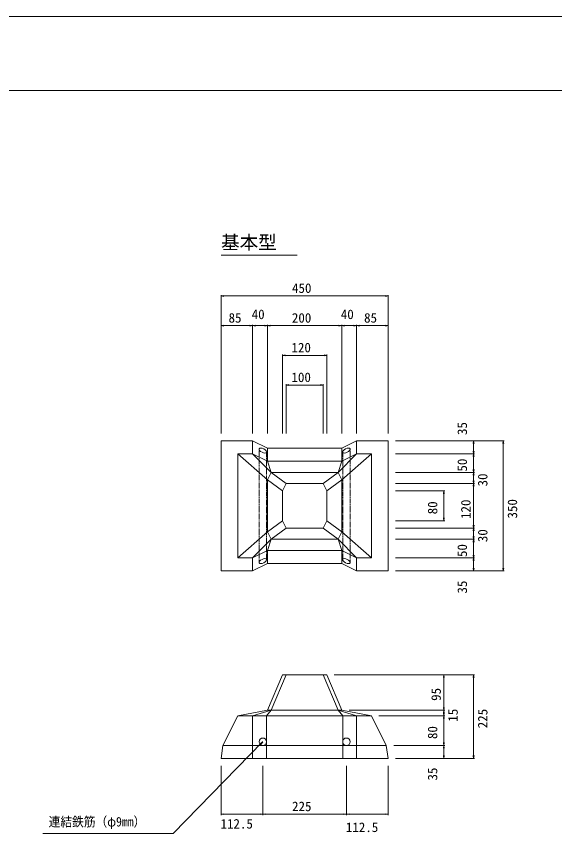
# Model space of a CAD drawing. Units: millimetres on the paper. Extents: x 0 to 841, y 0 to 594.
# Drawn here: x 343.7 to 488.7, y 374 to 594 of the extents above; entities that cross this region are included whole.
import ezdxf
from ezdxf.enums import TextEntityAlignment as Align

# ---------------------------------------------------------------- set-up
doc = ezdxf.new("R2010")
doc.units = ezdxf.units.MM
doc.linetypes.add('USER1', pattern=[0.375, 0.25, -0.125])
doc.layers.add('D-MTR-TXT(文字列）', color=7, linetype='Continuous')
doc.layers.add('D-STR-TXT（文字）', color=7, linetype='Continuous')
for name, color, linetype, lineweight in [('D-STR-DIM（寸法）', 7, 'Continuous', 18), ('D-STR-HTXT（旗揚げ）', 7, 'Continuous', 18), ('D-STR-STR1（構造物）', 2, 'Continuous', 18), ('D-STR（構造物外形線）', 1, 'Continuous', 18), ('D-TTL(外枠）', 2, 'Continuous', 18), ('D-TTL-LINE（枠内）', 2, 'Continuous', 18), ('DEFPOINTS_2', 8, 'Continuous', 18)]:
    doc.layers.add(name, color=color, linetype=linetype, lineweight=lineweight)
doc.styles.add('ＭＳ ゴシック', font='')
doc.styles.get('ＭＳ ゴシック').set_extended_font_data('MS Gothic')

msp = doc.modelspace()

# ---------------------------------------------------------------- linework, layer by layer
at = {"layer": 'D-STR-DIM（寸法）'}
for p, q in [((398.824, 481.735), (398.824, 518.985)), ((398.824, 518.735), (399.574, 518.86)), ((398.824, 518.735), (398.924, 518.735)), ((399.574, 518.61), (398.824, 518.735)), ((398.924, 518.735), (443.724, 518.735)), ((443.074, 518.86), (443.824, 518.735)), ((443.824, 518.735), (443.074, 518.61)), ((443.824, 518.735), (443.724, 518.735)), ((443.824, 481.735), (443.824, 518.985)), ((398.824, 481.735), (398.824, 510.985)), ((398.824, 510.735), (399.574, 510.86)), ((398.824, 510.735), (398.924, 510.735)), ((399.574, 510.61), (398.824, 510.735)), ((407.224, 510.735), (398.924, 510.735)), ((406.574, 510.86), (407.324, 510.735)), ((407.324, 510.735), (406.574, 510.61)), ((407.324, 510.735), (407.224, 510.735)), ((407.324, 481.735), (407.324, 510.985)), ((407.324, 481.735), (407.324, 510.985)), ((407.324, 510.735), (408.074, 510.86)), ((407.324, 510.735), (407.424, 510.735)), ((408.074, 510.61), (407.324, 510.735)), ((411.224, 510.735), (407.424, 510.735)), ((410.574, 510.86), (411.324, 510.735)), ((411.324, 510.735), (410.574, 510.61)), ((411.324, 510.735), (411.224, 510.735)), ((411.324, 481.735), (411.324, 510.985)), ((411.324, 481.735), (411.324, 510.985)), ((411.324, 510.735), (412.074, 510.86)), ((411.324, 510.735), (411.424, 510.735)), ((412.074, 510.61), (411.324, 510.735)), ((411.424, 510.735), (431.224, 510.735)), ((430.574, 510.86), (431.324, 510.735)), ((431.324, 510.735), (430.574, 510.61)), ((431.324, 510.735), (431.224, 510.735)), ((431.324, 481.735), (431.324, 510.985)), ((431.324, 481.735), (431.324, 510.985)), ((431.324, 510.735), (432.074, 510.86)), ((431.324, 510.735), (431.424, 510.735)), ((432.074, 510.61), (431.324, 510.735)), ((431.424, 510.735), (435.224, 510.735)), ((434.574, 510.86), (435.324, 510.735)), ((435.324, 510.735), (434.574, 510.61)), ((435.324, 510.735), (435.224, 510.735)), ((435.324, 481.735), (435.324, 510.985)), ((435.324, 481.735), (435.324, 510.985)), ((435.324, 510.735), (436.074, 510.86)), ((435.324, 510.735), (435.424, 510.735)), ((436.074, 510.61), (435.324, 510.735)), ((435.424, 510.735), (443.724, 510.735)), ((443.074, 510.86), (443.824, 510.735)), ((443.824, 510.735), (443.074, 510.61)), ((443.824, 510.735), (443.724, 510.735)), ((443.824, 481.735), (443.824, 510.985)), ((415.324, 481.735), (415.324, 502.985)), ((415.324, 502.735), (416.074, 502.86)), ((415.324, 502.735), (415.424, 502.735)), ((416.074, 502.61), (415.324, 502.735)), ((415.424, 502.735), (427.224, 502.735)), ((426.574, 502.86), (427.324, 502.735)), ((427.324, 502.735), (426.574, 502.61)), ((427.324, 502.735), (427.224, 502.735)), ((427.324, 481.735), (427.324, 502.985)), ((416.324, 481.735), (416.324, 494.985)), ((416.324, 494.735), (417.074, 494.86)), ((416.324, 494.735), (416.424, 494.735)), ((417.074, 494.61), (416.324, 494.735)), ((416.424, 494.735), (426.224, 494.735)), ((425.574, 494.86), (426.324, 494.735)), ((426.324, 494.735), (425.574, 494.61)), ((426.324, 494.735), (426.224, 494.735)), ((426.324, 481.735), (426.324, 494.985)), ((445.824, 479.735), (475.074, 479.735)), ((445.824, 479.735), (467.074, 479.735)), ((466.699, 478.985), (466.824, 479.735)), ((466.824, 479.735), (466.824, 479.635)), ((466.824, 479.735), (466.949, 478.985)), ((466.824, 479.635), (466.824, 476.335)), ((474.699, 478.985), (474.824, 479.735)), ((474.824, 479.735), (474.824, 479.635)), ((474.824, 479.735), (474.949, 478.985)), ((474.824, 479.635), (474.824, 444.835)), ((445.824, 476.235), (467.074, 476.235)), ((445.824, 476.235), (467.074, 476.235)), ((466.824, 476.235), (466.699, 476.985)), ((466.699, 475.485), (466.824, 476.235)), ((466.949, 476.985), (466.824, 476.235)), ((466.824, 476.235), (466.824, 476.335)), ((466.824, 476.235), (466.824, 476.135)), ((466.824, 476.235), (466.949, 475.485)), ((466.824, 476.135), (466.824, 471.335)), ((445.824, 471.235), (467.074, 471.235)), ((445.824, 471.235), (467.074, 471.235)), ((466.824, 471.235), (466.699, 471.985)), ((466.699, 470.485), (466.824, 471.235)), ((466.949, 471.985), (466.824, 471.235)), ((466.824, 471.235), (466.824, 471.335)), ((466.824, 471.235), (466.824, 471.135)), ((466.824, 471.235), (466.949, 470.485)), ((466.824, 471.135), (466.824, 468.335)), ((466.824, 468.235), (466.699, 468.985)), ((466.949, 468.985), (466.824, 468.235)), ((445.824, 468.235), (467.074, 468.235)), ((445.824, 468.235), (467.074, 468.235)), ((466.699, 467.485), (466.824, 468.235)), ((466.824, 468.235), (466.824, 468.335)), ((466.824, 468.235), (466.824, 468.135)), ((466.824, 468.235), (466.949, 467.485)), ((466.824, 468.135), (466.824, 456.335)), ((445.824, 466.235), (459.074, 466.235)), ((458.699, 465.485), (458.824, 466.235)), ((458.824, 466.235), (458.824, 466.135)), ((458.824, 466.235), (458.949, 465.485)), ((458.824, 466.135), (458.824, 458.335)), ((445.824, 458.235), (459.074, 458.235)), ((458.824, 458.235), (458.699, 458.985)), ((458.949, 458.985), (458.824, 458.235)), ((458.824, 458.235), (458.824, 458.335)), ((445.824, 456.235), (467.074, 456.235)), ((445.824, 456.235), (467.074, 456.235)), ((466.824, 456.235), (466.699, 456.985)), ((466.699, 455.485), (466.824, 456.235)), ((466.949, 456.985), (466.824, 456.235)), ((466.824, 456.235), (466.824, 456.335)), ((466.824, 456.235), (466.824, 456.135)), ((466.824, 456.235), (466.949, 455.485)), ((466.824, 453.335), (466.824, 456.135)), ((445.824, 453.235), (467.074, 453.235)), ((445.824, 453.235), (467.074, 453.235)), ((466.824, 453.235), (466.699, 453.985)), ((466.699, 452.485), (466.824, 453.235)), ((466.949, 453.985), (466.824, 453.235)), ((466.824, 453.235), (466.824, 453.335)), ((466.824, 453.235), (466.824, 453.135)), ((466.824, 453.235), (466.949, 452.485)), ((466.824, 448.335), (466.824, 453.135)), ((466.824, 448.235), (466.699, 448.985)), ((466.949, 448.985), (466.824, 448.235)), ((445.824, 448.235), (467.074, 448.235)), ((445.824, 448.235), (467.074, 448.235)), ((466.699, 447.485), (466.824, 448.235)), ((466.824, 448.235), (466.824, 448.335)), ((466.824, 448.235), (466.824, 448.135)), ((466.824, 448.235), (466.949, 447.485)), ((466.824, 444.835), (466.824, 448.135)), ((445.824, 444.735), (475.074, 444.735)), ((445.824, 444.735), (467.074, 444.735)), ((466.824, 444.735), (466.699, 445.485)), ((466.949, 445.485), (466.824, 444.735)), ((466.824, 444.735), (466.824, 444.835)), ((474.824, 444.735), (474.699, 445.485)), ((474.949, 445.485), (474.824, 444.735)), ((474.824, 444.735), (474.824, 444.835)), ((429.324, 416.735), (467.074, 416.735)), ((429.324, 416.735), (459.074, 416.735)), ((458.699, 415.985), (458.824, 416.735)), ((458.824, 416.735), (458.824, 416.635)), ((458.824, 416.735), (458.949, 415.985)), ((458.824, 416.635), (458.824, 407.335)), ((466.699, 415.985), (466.824, 416.735)), ((466.824, 416.735), (466.824, 416.635)), ((466.824, 416.735), (466.949, 415.985)), ((466.824, 416.635), (466.824, 394.335)), ((433.324, 407.235), (459.074, 407.235)), ((433.324, 407.235), (459.074, 407.235)), ((458.824, 407.235), (458.699, 407.985)), ((458.699, 406.485), (458.824, 407.235)), ((458.949, 407.985), (458.824, 407.235)), ((458.824, 407.235), (458.824, 407.335)), ((458.824, 407.235), (458.824, 407.135)), ((458.824, 407.235), (458.949, 406.485)), ((458.824, 407.135), (458.824, 405.835)), ((441.324, 405.735), (459.074, 405.735)), ((441.324, 405.735), (459.074, 405.735)), ((458.824, 405.735), (458.699, 406.485)), ((458.699, 404.985), (458.824, 405.735)), ((458.949, 406.485), (458.824, 405.735)), ((458.824, 405.735), (458.824, 405.835)), ((458.824, 405.735), (458.824, 405.635)), ((458.824, 405.735), (458.949, 404.985)), ((458.824, 405.635), (458.824, 397.835)), ((409.461, 398.286), (410.074, 398.735)), ((410.074, 398.735), (409.639, 398.111)), ((410.074, 398.735), (410.004, 398.664)), ((458.824, 397.735), (458.699, 398.485)), ((458.949, 398.485), (458.824, 397.735)), ((445.324, 397.735), (459.074, 397.735)), ((445.324, 397.735), (459.074, 397.735)), ((458.699, 396.985), (458.824, 397.735)), ((458.824, 397.735), (458.824, 397.835)), ((458.824, 397.735), (458.824, 397.635)), ((458.824, 397.735), (458.949, 396.985)), ((458.824, 397.635), (458.824, 394.335)), ((445.824, 394.235), (467.074, 394.235)), ((445.824, 394.235), (459.074, 394.235)), ((458.824, 394.235), (458.699, 394.985)), ((458.949, 394.985), (458.824, 394.235)), ((458.824, 394.235), (458.824, 394.335)), ((466.824, 394.235), (466.699, 394.985)), ((466.949, 394.985), (466.824, 394.235)), ((466.824, 394.235), (466.824, 394.335)), ((398.824, 392.235), (398.824, 378.985)), ((410.074, 392.235), (410.074, 378.985)), ((410.074, 392.235), (410.074, 378.985)), ((432.574, 392.235), (432.574, 378.985)), ((432.574, 392.235), (432.574, 378.985)), ((443.824, 392.235), (443.824, 378.985)), ((398.824, 379.235), (399.574, 379.36)), ((398.824, 379.235), (398.924, 379.235)), ((399.574, 379.11), (398.824, 379.235)), ((409.974, 379.235), (398.924, 379.235)), ((409.324, 379.36), (410.074, 379.235)), ((410.074, 379.235), (409.324, 379.11)), ((410.074, 379.235), (409.974, 379.235)), ((410.074, 379.235), (410.824, 379.36)), ((410.074, 379.235), (410.174, 379.235)), ((410.824, 379.11), (410.074, 379.235)), ((410.174, 379.235), (432.474, 379.235)), ((431.824, 379.36), (432.574, 379.235)), ((432.574, 379.235), (431.824, 379.11)), ((432.574, 379.235), (432.474, 379.235)), ((432.574, 379.235), (433.324, 379.36)), ((432.574, 379.235), (432.674, 379.235)), ((433.324, 379.11), (432.574, 379.235)), ((432.674, 379.235), (443.724, 379.235)), ((443.074, 379.36), (443.824, 379.235)), ((443.824, 379.235), (443.074, 379.11)), ((443.824, 379.235), (443.724, 379.235))]:
    msp.add_line(p, q, dxfattribs=at)
at = {"layer": 'D-STR-HTXT（旗揚げ）'}
for p, q in [((410.004, 398.664), (385.884, 373.987)), ((385.884, 373.987), (350.823, 373.987))]:
    msp.add_line(p, q, dxfattribs=at)
at = {"layer": 'D-STR-STR1（構造物）', "linetype": 'USER1'}
for p, q in [((409.074, 447.098), (409.074, 477.372)), ((411.074, 447.86), (411.074, 476.61)), ((431.574, 447.86), (431.574, 476.61)), ((433.574, 447.098), (433.574, 477.372))]:
    msp.add_line(p, q, dxfattribs=at)
at = {"layer": 'D-STR-STR1（構造物）'}
for centre in [(410.074, 398.735), (432.574, 398.735)]:
    msp.add_circle(centre, 1, dxfattribs=at)
for centre, major_axis in [((410.074, 477.11), (1, -0.5)), ((432.574, 477.11), (-1, -0.5)), ((410.074, 447.36), (1, 0.5)), ((432.574, 447.36), (-1, 0.5))]:
    msp.add_ellipse(centre, major_axis=major_axis, ratio=0.447216, dxfattribs=at)
at = {"layer": 'D-STR（構造物外形線）'}
for p, q in [((398.824, 444.735), (398.824, 479.735)), ((398.824, 479.735), (407.324, 479.735)), ((407.324, 476.235), (407.324, 479.735)), ((407.324, 479.735), (411.324, 477.735)), ((431.324, 477.735), (435.324, 479.735)), ((435.324, 479.735), (443.824, 479.735)), ((435.324, 476.235), (435.324, 479.735)), ((443.824, 444.735), (443.824, 479.735)), ((411.324, 477.735), (431.324, 477.735)), ((411.324, 474.235), (411.324, 477.735)), ((431.324, 474.235), (431.324, 477.735)), ((403.324, 476.235), (411.324, 469.235)), ((403.324, 448.235), (403.324, 476.235)), ((403.324, 476.235), (407.324, 476.235)), ((407.324, 476.235), (412.324, 471.235)), ((407.324, 476.235), (411.324, 474.235)), ((430.324, 471.235), (435.324, 476.235)), ((431.324, 469.235), (439.324, 476.235)), ((431.324, 474.235), (435.324, 476.235)), ((435.324, 476.235), (439.324, 476.235)), ((439.324, 448.235), (439.324, 476.235)), ((411.324, 474.235), (431.324, 474.235)), ((411.324, 474.235), (412.324, 471.235)), ((430.324, 471.235), (431.324, 474.235)), ((411.324, 469.235), (412.324, 471.235)), ((412.324, 471.235), (416.324, 468.235)), ((412.324, 471.235), (430.324, 471.235)), ((426.324, 468.235), (430.324, 471.235)), ((430.324, 471.235), (431.324, 469.235)), ((411.324, 469.235), (415.324, 466.235)), ((411.324, 455.235), (411.324, 469.235)), ((427.324, 466.235), (431.324, 469.235)), ((431.324, 455.235), (431.324, 469.235)), ((415.324, 466.235), (416.324, 468.235)), ((416.324, 468.235), (426.324, 468.235)), ((426.324, 468.235), (427.324, 466.235)), ((415.324, 458.235), (415.324, 466.235)), ((427.324, 458.235), (427.324, 466.235)), ((411.324, 455.235), (415.324, 458.235)), ((415.324, 458.235), (416.324, 456.235)), ((426.324, 456.235), (427.324, 458.235)), ((427.324, 458.235), (431.324, 455.235)), ((412.324, 453.235), (416.324, 456.235)), ((416.324, 456.235), (426.324, 456.235)), ((426.324, 456.235), (430.324, 453.235)), ((403.324, 448.235), (411.324, 455.235)), ((407.324, 448.235), (412.324, 453.235)), ((411.324, 455.235), (412.324, 453.235)), ((411.324, 450.235), (412.324, 453.235)), ((412.324, 453.235), (430.324, 453.235)), ((430.324, 453.235), (431.324, 455.235)), ((430.324, 453.235), (435.324, 448.235)), ((430.324, 453.235), (431.324, 450.235)), ((431.324, 455.235), (439.324, 448.235)), ((407.324, 448.235), (411.324, 450.235)), ((411.324, 450.235), (431.324, 450.235)), ((411.324, 450.235), (411.324, 446.735)), ((431.324, 450.235), (435.324, 448.235)), ((431.324, 450.235), (431.324, 446.735)), ((403.324, 448.235), (407.324, 448.235)), ((407.324, 448.235), (407.324, 444.735)), ((407.324, 444.735), (411.324, 446.735)), ((411.324, 446.735), (431.324, 446.735)), ((431.324, 446.735), (435.324, 444.735)), ((435.324, 444.735), (435.324, 448.235)), ((435.324, 448.235), (439.324, 448.235)), ((398.824, 444.735), (407.324, 444.735)), ((435.324, 444.735), (443.824, 444.735)), ((411.324, 407.235), (415.324, 416.735)), ((412.324, 407.235), (416.324, 416.735)), ((415.324, 416.735), (427.324, 416.735)), ((426.324, 416.735), (430.324, 407.235)), ((427.324, 416.735), (431.324, 407.235)), ((403.324, 405.735), (411.324, 407.235)), ((407.324, 405.735), (412.324, 407.235)), ((411.074, 405.735), (412.324, 407.235)), ((411.324, 407.235), (431.324, 407.235)), ((430.324, 407.235), (435.324, 405.735)), ((431.574, 405.735), (430.324, 407.235)), ((431.324, 407.235), (439.324, 405.735)), ((399.324, 397.735), (403.324, 405.735)), ((403.324, 405.735), (439.324, 405.735)), ((407.324, 394.235), (407.324, 405.735)), ((411.074, 394.235), (411.074, 405.735)), ((431.574, 394.235), (431.574, 405.735)), ((435.324, 394.235), (435.324, 405.735)), ((439.324, 405.735), (443.324, 397.735)), ((398.824, 394.235), (399.324, 397.735)), ((399.324, 397.735), (443.324, 397.735)), ((443.324, 397.735), (443.824, 394.235)), ((398.824, 394.235), (443.824, 394.235))]:
    msp.add_line(p, q, dxfattribs=at)
at = {"layer": 'D-TTL(外枠）'}
msp.add_line((25, 574), (820, 574), dxfattribs=at)
at = {"layer": 'D-TTL-LINE（枠内）'}
msp.add_line((398.824, 529.735), (419.293, 529.735), dxfattribs=at)
at = {"layer": 'DEFPOINTS_2'}
msp.add_line((0, 594), (841, 594), dxfattribs=at)

# ---------------------------------------------------------------- texts
at = {"layer": 'D-MTR-TXT(文字列）', "style": 'ＭＳ ゴシック', "width": 0.9}
msp.add_text('連結鉄筋（φ9mm）', height=2.566, dxfattribs=at).set_placement((352.411, 375.146), align=Align.BOTTOM_LEFT)
at = {"layer": 'D-STR-DIM（寸法）', "style": 'ＭＳ ゴシック'}
for s, p in [('450', (417.931, 518.785)), ('40', (407.068, 511.735)), ('40', (431.068, 511.735)), ('85', (400.836, 510.785)), ('200', (417.895, 510.785)), ('85', (437.336, 510.785)), ('120', (417.78, 502.785)), ('100', (417.78, 494.785)), ('225', (417.94, 379.285)), ('112.5', (398.675, 374.596)), ('112.5', (432.425, 373.654))]:
    msp.add_text(s, height=2.566, dxfattribs=at).set_placement(p, align=Align.BOTTOM_LEFT)
for s, p in [('35', (465.824, 481.292)), ('50', (465.824, 471.452)), ('30', (471.324, 467.452)), ('80', (457.824, 459.952)), ('120', (466.774, 458.691)), ('350', (479.324, 458.815)), ('30', (471.324, 452.452)), ('50', (465.824, 448.452)), ('35', (465.824, 438.617)), ('95', (458.774, 409.729)), ('15', (463.324, 404.122)), ('225', (471.324, 402.351)), ('80', (457.824, 399.452)), ('35', (457.824, 388.285))]:
    msp.add_text(s, height=2.566, rotation=90, dxfattribs=at).set_placement(p, align=Align.BOTTOM_LEFT)
at = {"layer": 'D-STR-TXT（文字）', "style": 'ＭＳ ゴシック'}
msp.add_text('基本型', height=3.666, dxfattribs=at).set_placement((398.824, 530.235), align=Align.BOTTOM_LEFT)

doc.saveas('drawing.dxf')
